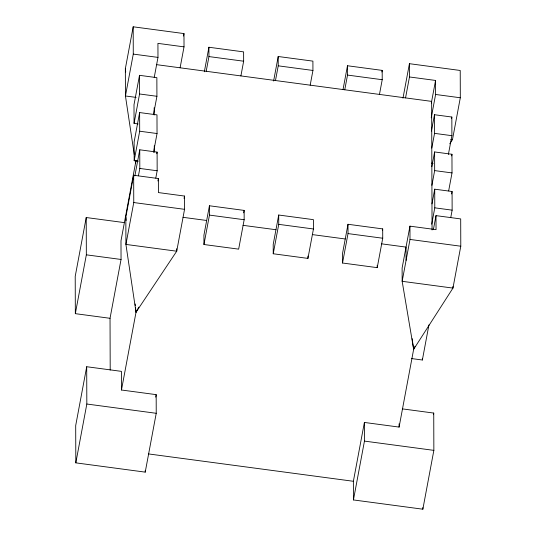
<?xml version="1.0" encoding="UTF-8"?>
<svg xmlns="http://www.w3.org/2000/svg" width="536" height="536" viewBox="0 0 536 536"><rect width="100%" height="100%" fill="white"/><g stroke="black" fill="none" stroke-linecap="round" stroke-linejoin="round"><path stroke-width="0.8" d="M124.231 222.601L86.222 217.529L75.214 276.362L75.335 313.661L110.034 318.297L110.202 370.068M75.335 313.661L86.343 254.828L86.222 217.529M134.295 154.757L125.444 95.971L125.35 68.675L133.189 26.8L183.982 33.58L184.022 46.86L180.103 67.797M133.189 26.8L133.276 54.096L125.444 95.971L136.144 97.405M153.557 114.269L156.921 96.292L156.86 77.646L139.507 75.328L134 104.741L134.06 123.394L138.194 123.943M86.705 366.725L75.697 425.557L75.817 462.856L145.222 472.129L156.231 413.296L156.17 394.643L121.471 390.007L121.411 371.361L86.705 366.725L86.825 404.023L75.817 462.856M134.06 123.394L139.568 93.974L139.507 75.328M153.524 152.325L157.041 133.531L156.981 114.878L139.628 112.56L134.121 141.98L134.181 160.626L138.315 161.182M134.181 160.626L139.688 131.213L139.628 112.56M136.003 160.579L120.989 240.811L121.049 259.464L110.034 318.297M138.811 307.128L136.023 312.227L125.92 244.423L125.833 217.134L133.672 175.252L158.375 178.548L158.415 192.571L184.505 196.055L184.552 209.328L176.713 251.21L136.023 312.227L121.471 390.007M134.858 175.942L139.749 149.792L157.102 152.11L157.162 170.763L155.782 178.113M154.214 77.526L157.979 57.392L157.932 43.376L184.022 46.86M138.435 175.801L139.809 168.445L139.749 149.792M133.672 175.252L133.759 202.548L125.92 244.423L176.713 251.21L176.706 248.717M156.793 153.745L157.102 152.11M183.52 36.046L183.982 33.58M157.919 180.967L158.375 178.548M204.33 71.764L208.919 47.248L243.619 51.885L243.652 61.205L240.899 75.918M206.193 71.281L208.946 56.575L208.919 47.248M184.056 198.474L184.505 196.055M155.715 397.096L156.17 394.643M209.429 205.77L203.921 235.183L203.955 244.51L238.654 249.146L244.161 219.727L244.135 210.407L209.429 205.77L209.455 215.097L203.955 244.51M243.672 212.852L244.135 210.407M273.615 81.016L278.197 56.501L312.903 61.131L312.937 70.457L310.183 85.164M275.477 80.534L278.231 65.828L278.197 56.501M278.713 215.023L273.206 244.436L273.239 253.763L307.939 258.399L313.446 228.979L313.413 219.653L278.713 215.023L278.74 224.35L273.239 253.763M343.047 89.445L347.482 65.754L382.188 70.383L382.215 79.71L379.468 94.416M344.762 89.787L347.516 75.073L347.482 65.754M347.998 224.276L342.491 253.689L342.524 263.015L377.223 267.652L382.731 238.232L382.697 228.905L347.998 224.276L348.025 233.595L342.524 263.015M381.88 72.018L382.188 70.383M402.978 98.175L409.43 63.69L460.223 70.471L460.31 97.766L452.471 139.641L449.758 143.816M405.551 97.9L409.471 76.963L409.43 63.69M382.396 230.54L382.697 228.905M402.335 408.874L433.738 413.068L433.858 450.367L422.844 509.2L353.438 499.934L353.378 481.281L364.393 422.448L399.092 427.085L413.651 349.305L414.998 346.249M353.438 499.934L364.453 441.101L364.393 422.448M431.339 102.999L435.56 80.447L409.471 76.963M435.996 215.626L436.043 229.643L409.953 226.159L402.114 268.04L402.161 281.313L413.651 349.305L452.954 288.093L460.786 246.218L460.699 218.923L435.996 215.626L433.436 229.314M431.232 117.82L435.607 94.47L435.56 80.447M409.953 226.159L410 239.438L402.161 281.313L452.954 288.093L452.947 286.445M431.426 131.059L434.488 114.717L451.835 117.036L451.895 135.682L448.377 154.482M431.795 148.077L434.549 133.37L434.488 114.717M431.855 166.663L434.609 151.949L451.955 154.268L452.016 172.92L448.652 190.896M431.916 185.309L434.663 170.602L434.609 151.949M431.976 203.894L434.723 189.188L452.076 191.499L452.136 210.152L450.763 217.509M431.728 224.175L434.783 207.834L434.723 189.188M451.533 118.67L451.835 117.036M451.654 155.902L451.955 154.268M451.62 193.952L452.076 191.499M411.621 358.571L422.361 360.004L428.941 324.863M433.43 414.703L433.738 413.068M135.166 160.545L135.541 163.031L136.097 160.612M208.946 56.575L243.652 61.205M278.231 65.828L312.937 70.457M347.516 75.073L382.215 79.71M133.276 54.096L157.979 57.392M435.607 94.47L460.31 97.766M156.465 64.642L431.641 101.384L432.056 229.964M139.568 93.974L156.921 96.292M434.549 133.37L451.895 135.682M450.823 139.427L452.471 139.641M431.52 163.118L433.175 163.339M139.688 131.213L157.041 133.531M434.663 170.602L452.016 172.92M139.809 168.445L157.162 170.763M434.783 207.834L452.136 210.152M133.759 202.548L184.552 209.328M410 239.438L460.786 246.218M209.455 215.097L244.161 219.727M278.74 224.35L313.446 228.979M348.025 233.595L382.731 238.232M183.031 217.321L206.675 220.477M243.022 225.334L275.96 229.73M312.307 234.587L345.244 238.982M381.578 243.833L406.033 247.103L406.08 260.375M86.343 254.828L121.049 259.464M86.825 404.023L156.231 413.296M364.453 441.101L433.858 450.367M148.479 453.918L353.378 481.281M412.137 338.631L413.651 349.305M125.35 68.675L125.712 71.992M135.273 160.552L135.541 163.031M125.833 217.134L126.188 220.437M135.139 303.959L135.313 305.614M135.494 307.269L136.023 312.227M422.361 358.343L422.361 360.004M422.844 507.545L422.844 509.2M399.086 423.842L399.092 427.085M377.217 265.32L377.223 267.652M307.932 256.067L307.939 258.399M154.16 107.756L154.18 115.046M154.281 145.805L154.301 152.278M145.216 470.508L145.222 472.129"/></g></svg>
